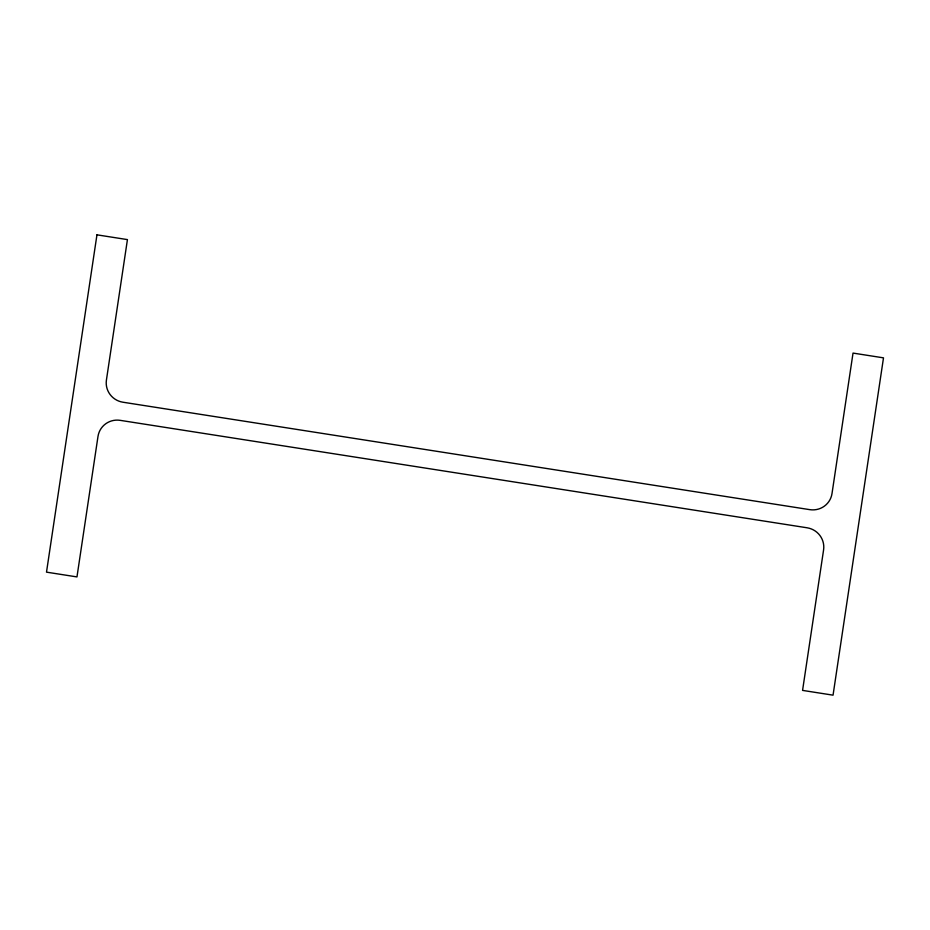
<?xml version="1.0" encoding="UTF-8"?>
<svg xmlns="http://www.w3.org/2000/svg" width="930" height="930" viewBox="0 0 930 930"><rect width="100%" height="100%" fill="white"/><g stroke="black" fill="none" stroke-linecap="round" stroke-linejoin="round"><path stroke-width="1.4" d="M96.953 234.837L46.5 572.148L76.969 576.914L97.999 436.403A19.6 19.286 20.8 0 1 120.203 420.348L807.089 527.787A19.6 19.286 20.8 0 1 823.585 549.897L802.567 690.397L833.048 695.163L883.5 357.852L853.031 353.086L832.001 493.598A19.6 19.286 20.8 0 1 809.798 509.652L122.911 402.213A19.6 19.286 20.8 0 1 106.415 380.103L127.433 239.603L96.953 234.837"/></g></svg>
